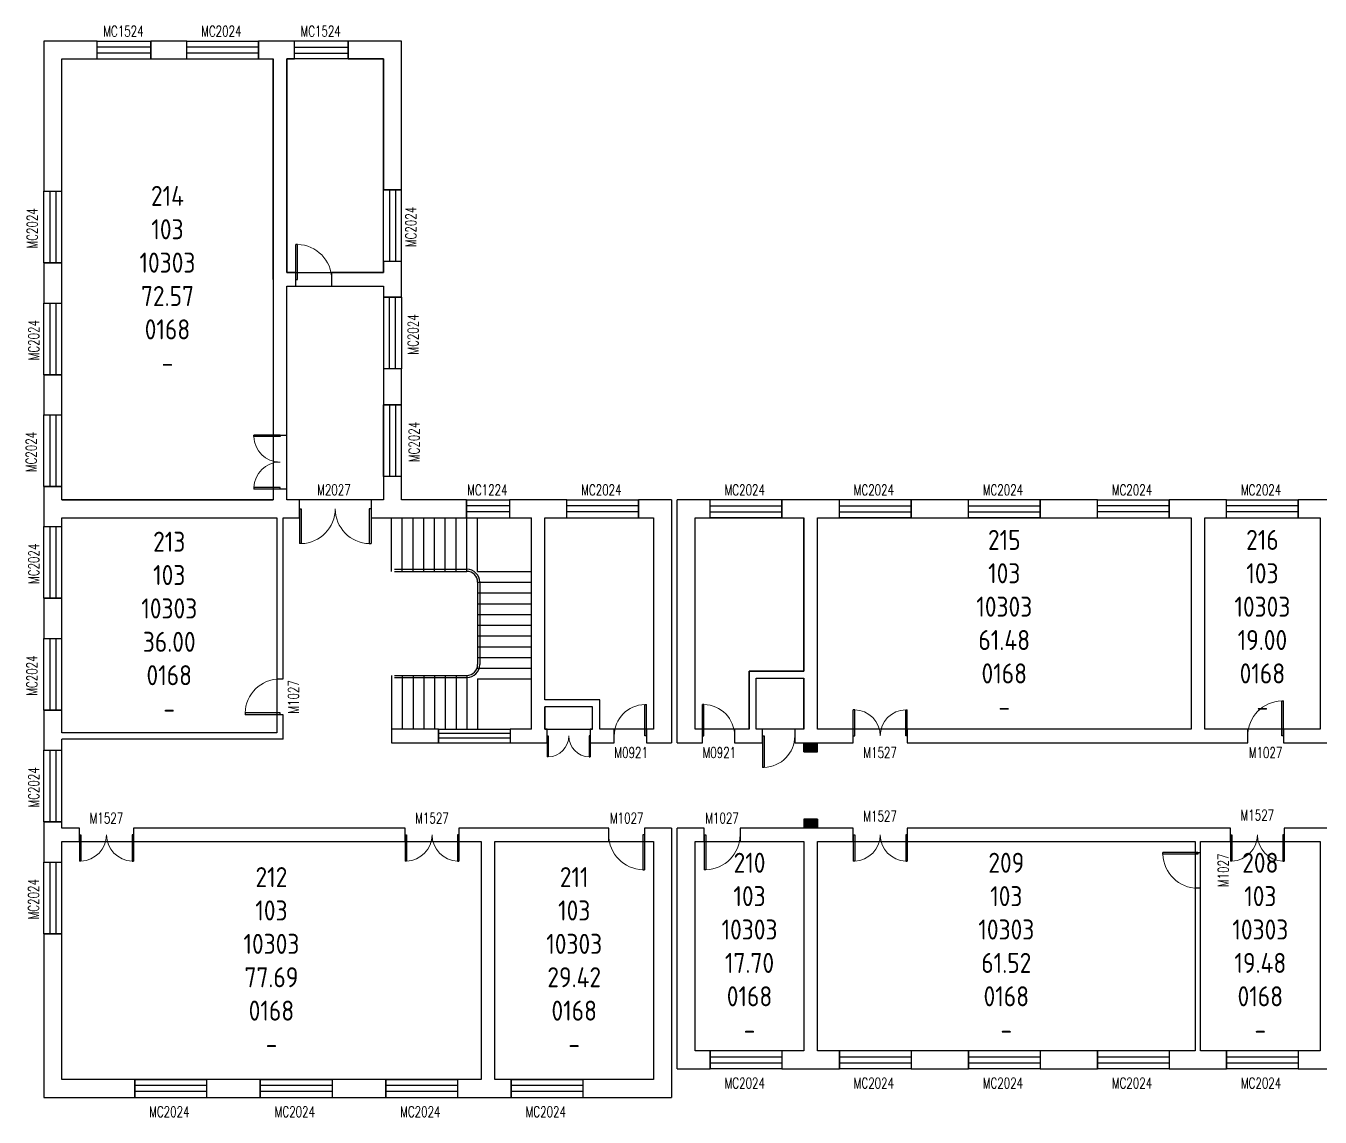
# Model space of a CAD drawing. Extents: x 250012 to 340609, y 151591 to 182043.
# Drawn here: x 250012 to 286111, y 151591 to 182043 of the extents above; entities that cross this region are included whole.
import ezdxf

# ---------------------------------------------------------------- set-up
doc = ezdxf.new("R2010")
doc.units = 0
doc.header["$LTSCALE"] = 1000
doc.header["$MEASUREMENT"] = 0
for name, color, linetype in [('body', 30, 'Continuous'), ('RM', 4, 'Continuous'), ('RM$', 5, 'Continuous'), ('RM$TXT', 5, 'Continuous')]:
    doc.layers.add(name, color=color, linetype=linetype)
doc.layers.get('0').freeze()
doc.styles.add('_TCH_WINDOW', font='SIMPLEX', dxfattribs={"height": 3.5, "bigfont": 'GBCBIG'})
doc.styles.add('HZ', font='gbenor.shx', dxfattribs={"bigfont": 'hztxt.shx'})

# ---------------------------------------------------------------- blocks, each defined once
blk = doc.blocks.new('$TCHSYS$WIN2D')
for p, q in [((-0.5, 0.5), (0.5, 0.5)), ((-0.5, 0.5), (-0.5, -0.5)), ((0.5, 0.5), (0.5, -0.5)), ((0.5, 0.167), (-0.5, 0.167)), ((0.5, -0.167), (-0.5, -0.167)), ((-0.5, -0.5), (0.5, -0.5))]:
    blk.add_line(p, q)
blk = doc.blocks.new('$DorLib2D$00000002')
for p, q in [((-0.5, 0), (-0.5, 0.4875)), ((-0.475, 0.4875), (-0.5, 0.4875)), ((-0.475, 0), (-0.475, 0.4875)), ((0.475, 0), (0.475, 0.4875)), ((0.475, 0.4875), (0.5, 0.4875)), ((0.5, 0), (0.5, 0.4875)), ((-0.5, 0), (-0.475, 0)), ((0.5, 0), (0.475, 0))]:
    blk.add_line(p, q)
at = {"lineweight": 13}
for centre, start, end in [((-0.4875, 0), 0, 88.53072), ((0.4875, 0), 91.46928, 180)]:
    blk.add_arc(centre, 0.4875, start, end, dxfattribs=at)
blk = doc.blocks.new('$DorLib2D$00000001')
for p, q in [((0.45, 0.975), (0.5, 0.975)), ((0.45, 0), (0.45, 0.975)), ((0.5, 0), (0.5, 0.975)), ((0.5, 0), (0.45, 0))]:
    blk.add_line(p, q)
at = {"lineweight": 13}
blk.add_arc((0.475, 0), 0.975, 91.4693, 180, dxfattribs=at)

msp = doc.modelspace()

# ---------------------------------------------------------------- hatches: boundary and pattern name
at = {"layer": 'body'}
for points in [[(272091, 161789), (272091, 162039), (271711, 162039), (271711, 161789)], [(271711, 159910), (271711, 159659), (272091, 159659), (272091, 159910)]]:
    msp.add_hatch(color=30, dxfattribs=at).paths.add_polyline_path(points)

# ---------------------------------------------------------------- linework, layer by layer
at = {"layer": 'body', "color": 30}
for p, q in [((252001, 181619), (250511, 181619)), ((250511, 181619), (250511, 177429)), ((252001, 181119), (252001, 181619)), ((254501, 181619), (253501, 181619)), ((253501, 181619), (253501, 181119)), ((254501, 181119), (254501, 181619)), ((257101, 181619), (256501, 181619)), ((256501, 181619), (256501, 181119)), ((257501, 181619), (257101, 181619)), ((257501, 181119), (257501, 181619)), ((260491, 181619), (259001, 181619)), ((259001, 181619), (259001, 181119)), ((260491, 177469), (260491, 181619)), ((251011, 181119), (252001, 181119)), ((251011, 177429), (251011, 181119)), ((253501, 181119), (254501, 181119)), ((256501, 181119), (256911, 181119)), ((256911, 174969), (256911, 181119)), ((257291, 181119), (257501, 181119)), ((257291, 175159), (257291, 181119)), ((259001, 181119), (259991, 181119)), ((259991, 181119), (259991, 177469)), ((250511, 177429), (251011, 177429)), ((259991, 177469), (260491, 177469)), ((260491, 175469), (259991, 175469)), ((259991, 175469), (259991, 175159)), ((260491, 174969), (260491, 175469)), ((251011, 175429), (250511, 175429)), ((250511, 175429), (250511, 174309)), ((251011, 174309), (251011, 175429)), ((257541, 175159), (257291, 175159)), ((257541, 174779), (257541, 175159)), ((259991, 175159), (258541, 175159)), ((258541, 175159), (258541, 174779)), ((256911, 174969), (256911, 170619)), ((257291, 170619), (257291, 174779)), ((257291, 174779), (257541, 174779)), ((258541, 174779), (259991, 174779)), ((259991, 174779), (259991, 174469)), ((260491, 174469), (260491, 174969)), ((259991, 174469), (260491, 174469)), ((250511, 174309), (251011, 174309)), ((251011, 172309), (250511, 172309)), ((250511, 172309), (250511, 171189)), ((251011, 171189), (251011, 172309)), ((259991, 172469), (259991, 171469)), ((260491, 172469), (259991, 172469)), ((260491, 171469), (260491, 172469)), ((259991, 171469), (260491, 171469)), ((250511, 171189), (251011, 171189)), ((256911, 170619), (257291, 170619)), ((260491, 169469), (259991, 169469)), ((259991, 169469), (259991, 168819)), ((260491, 168819), (260491, 169469)), ((251011, 169189), (250511, 169189)), ((250511, 169189), (250511, 168629)), ((251011, 168819), (251011, 169189)), ((257291, 169119), (256911, 169119)), ((256911, 169119), (256911, 168819)), ((257291, 168819), (257291, 169119)), ((250511, 168629), (250511, 168069)), ((251011, 168819), (256911, 168819)), ((257641, 168819), (257291, 168819)), ((257641, 168319), (257641, 168819)), ((259991, 168819), (259641, 168819)), ((259641, 168819), (259641, 168319)), ((262301, 168819), (260491, 168819)), ((262301, 168319), (262301, 168819)), ((264301, 168819), (263501, 168819)), ((263501, 168819), (263501, 168319)), ((265101, 168819), (264301, 168819)), ((265101, 168319), (265101, 168819)), ((268021, 168819), (267101, 168819)), ((267101, 168819), (267101, 168319)), ((268021, 168819), (268021, 162039)), ((268181, 162039), (268181, 168819)), ((269101, 168819), (268181, 168819)), ((269101, 168319), (269101, 168819)), ((271901, 168819), (271101, 168819)), ((271101, 168819), (271101, 168319)), ((272701, 168819), (271901, 168819)), ((272701, 168319), (272701, 168819)), ((276301, 168819), (274701, 168819)), ((274701, 168819), (274701, 168319)), ((276301, 168319), (276301, 168819)), ((279901, 168819), (278301, 168819)), ((278301, 168819), (278301, 168319)), ((279901, 168319), (279901, 168819)), ((282701, 168819), (281901, 168819)), ((281901, 168819), (281901, 168319)), ((283501, 168819), (282701, 168819)), ((283501, 168319), (283501, 168819)), ((286301, 168819), (285501, 168819)), ((285501, 168819), (285501, 168319)), ((251011, 168319), (257011, 168319)), ((251011, 168069), (251011, 168319)), ((257011, 168319), (257011, 163819)), ((257191, 168319), (257641, 168319)), ((257191, 163819), (257191, 168319)), ((259641, 168319), (260301, 168319)), ((260211, 166819), (260211, 168319)), ((260301, 168319), (262301, 168319)), ((260511, 166819), (260511, 168319)), ((260811, 166819), (260811, 168319)), ((261111, 166819), (261111, 168319)), ((261411, 166819), (261411, 168319)), ((261711, 166819), (261711, 168319)), ((262011, 166819), (262011, 168319)), ((262311, 166819), (262311, 168319)), ((262611, 166819), (262611, 168319)), ((263501, 168319), (264111, 168319)), ((264111, 163139), (264111, 168319)), ((264491, 168319), (265101, 168319)), ((264491, 163239), (264491, 168319)), ((267101, 168319), (267521, 168319)), ((267521, 168319), (267521, 162419)), ((268681, 162419), (268681, 168319)), ((268681, 168319), (269101, 168319)), ((271101, 168319), (271711, 168319)), ((271711, 164039), (271711, 168319)), ((272091, 163939), (272091, 168319)), ((272091, 168319), (272701, 168319)), ((274701, 168319), (276301, 168319)), ((278301, 168319), (279901, 168319)), ((281901, 168319), (282511, 168319)), ((282511, 168319), (282511, 162669)), ((282891, 168319), (283501, 168319)), ((282891, 162669), (282891, 168319)), ((285501, 168319), (286111, 168319)), ((286111, 168319), (286111, 162669)), ((250511, 168069), (251011, 168069)), ((260291, 166879), (262311, 166879)), ((260291, 166819), (262311, 166819)), ((262611, 166819), (264111, 166819)), ((262611, 166519), (262611, 164219)), ((262611, 166519), (264111, 166519)), ((262671, 166519), (262671, 164219)), ((251011, 166069), (250511, 166069)), ((250511, 166069), (250511, 164949)), ((251011, 164949), (251011, 166069)), ((262611, 166219), (264111, 166219)), ((262611, 165919), (264111, 165919)), ((262611, 165619), (264111, 165619)), ((262611, 165319), (264111, 165319)), ((262611, 165019), (264111, 165019)), ((250511, 164949), (251011, 164949)), ((262611, 164719), (264111, 164719)), ((262611, 164419), (264111, 164419)), ((260211, 163919), (260211, 162419)), ((260291, 163919), (262311, 163919)), ((260511, 163919), (260511, 162419)), ((260811, 163919), (260811, 162419)), ((261111, 163919), (261111, 162419)), ((261411, 163919), (261411, 162419)), ((261711, 163919), (261711, 162419)), ((262011, 163919), (262011, 162419)), ((262311, 163919), (262311, 162419)), ((262611, 164119), (264111, 164119)), ((270184, 162419), (270184, 164039)), ((270184, 164039), (271711, 164039)), ((272091, 162419), (272091, 163939)), ((257011, 163819), (257191, 163819)), ((260291, 163859), (262311, 163859)), ((262611, 163819), (264111, 163819)), ((262611, 163819), (262611, 162419)), ((270384, 162419), (270384, 163839)), ((270384, 163839), (271711, 163839)), ((271711, 162419), (271711, 163839)), ((266017, 163239), (264491, 163239)), ((266017, 162419), (266017, 163239)), ((251011, 162949), (250511, 162949)), ((250511, 162949), (250511, 162229)), ((251011, 162319), (251011, 162949)), ((257191, 162819), (257011, 162819)), ((257011, 162819), (257011, 162319)), ((257191, 162139), (257191, 162819)), ((264111, 162419), (264111, 163139)), ((264491, 162419), (264491, 163039)), ((265817, 163039), (264491, 163039)), ((265817, 162419), (265817, 163039)), ((282511, 162669), (282511, 162419)), ((282891, 162419), (282891, 162669)), ((286111, 162669), (286111, 162419)), ((250511, 162229), (250511, 161829)), ((257011, 162319), (251011, 162319)), ((257191, 162139), (251011, 162139)), ((251011, 161829), (251011, 162139)), ((261518, 162419), (260211, 162419)), ((260211, 162419), (260211, 162039)), ((261518, 162039), (261518, 162419)), ((264111, 162419), (263518, 162419)), ((263518, 162419), (263518, 162039)), ((264554, 162419), (264491, 162419)), ((264554, 162039), (264554, 162419)), ((265817, 162419), (265754, 162419)), ((265754, 162419), (265754, 162039)), ((266421, 162419), (266017, 162419)), ((266421, 162039), (266421, 162419)), ((267521, 162419), (267321, 162419)), ((267321, 162419), (267321, 162039)), ((268881, 162419), (268681, 162419)), ((268881, 162039), (268881, 162419)), ((270184, 162419), (269781, 162419)), ((269781, 162419), (269781, 162039)), ((270559, 162419), (270384, 162419)), ((270559, 162039), (270559, 162419)), ((271711, 162419), (271459, 162419)), ((271459, 162419), (271459, 162039)), ((273091, 162419), (272091, 162419)), ((273091, 162039), (273091, 162419)), ((282511, 162419), (274591, 162419)), ((274591, 162419), (274591, 162039)), ((284091, 162419), (282891, 162419)), ((284091, 162039), (284091, 162419)), ((286111, 162419), (285091, 162419)), ((285091, 162419), (285091, 162039)), ((250511, 161829), (251011, 161829)), ((260211, 162039), (261518, 162039)), ((263518, 162039), (264301, 162039)), ((264301, 162039), (264554, 162039)), ((265754, 162039), (265917, 162039)), ((265917, 162039), (266421, 162039)), ((267321, 162039), (268021, 162039)), ((268181, 162039), (268881, 162039)), ((269781, 162039), (270284, 162039)), ((270284, 162039), (270559, 162039)), ((271459, 162039), (271901, 162039)), ((271711, 161789), (271711, 162039)), ((271711, 162039), (272091, 162039)), ((271711, 161789), (272091, 161789)), ((271901, 162039), (273091, 162039)), ((272091, 161789), (272091, 162039)), ((274591, 162039), (282701, 162039)), ((282701, 162039), (284091, 162039)), ((285091, 162039), (286301, 162039)), ((251011, 159829), (250511, 159829)), ((250511, 159829), (250511, 159469)), ((251011, 159659), (251011, 159829)), ((251511, 159659), (251011, 159659)), ((251511, 159279), (251511, 159659)), ((260591, 159659), (253011, 159659)), ((253011, 159659), (253011, 159279)), ((260591, 159279), (260591, 159659)), ((262901, 159659), (262091, 159659)), ((262091, 159659), (262091, 159279)), ((266271, 159659), (262901, 159659)), ((266271, 159279), (266271, 159659)), ((268021, 159659), (267271, 159659)), ((267271, 159659), (267271, 159279)), ((268021, 159659), (268021, 152139)), ((268181, 152939), (268181, 159659)), ((268931, 159659), (268181, 159659)), ((268931, 159279), (268931, 159659)), ((271901, 159659), (269931, 159659)), ((269931, 159659), (269931, 159279)), ((271711, 159910), (271711, 159659)), ((272091, 159910), (271711, 159910)), ((272091, 159659), (271711, 159659)), ((273091, 159659), (271901, 159659)), ((272091, 159910), (272091, 159659)), ((273091, 159279), (273091, 159659)), ((282701, 159659), (274591, 159659)), ((274591, 159659), (274591, 159279)), ((283611, 159659), (282701, 159659)), ((283611, 159279), (283611, 159659)), ((286301, 159659), (285111, 159659)), ((285111, 159659), (285111, 159279)), ((250511, 159469), (250511, 158709)), ((251011, 159279), (251511, 159279)), ((251011, 158709), (251011, 159279)), ((253011, 159279), (260591, 159279)), ((262091, 159279), (262711, 159279)), ((262711, 159279), (262711, 158979)), ((263091, 159279), (266271, 159279)), ((263091, 158979), (263091, 159279)), ((267271, 159279), (267521, 159279)), ((267521, 159279), (267521, 152639)), ((268681, 153439), (268681, 159279)), ((268681, 159279), (268931, 159279)), ((269931, 159279), (271711, 159279)), ((271711, 159279), (271711, 158979)), ((272091, 158979), (272091, 159279)), ((272091, 159279), (273091, 159279)), ((274591, 159279), (282626, 159279)), ((282626, 159279), (282626, 158979)), ((282776, 158979), (282776, 159279)), ((282776, 159279), (283611, 159279)), ((285111, 159279), (286111, 159279)), ((286111, 159279), (286111, 158979)), ((262711, 158979), (262711, 152639)), ((263091, 152639), (263091, 158979)), ((271711, 158979), (271711, 153439)), ((272091, 153439), (272091, 158979)), ((282626, 158979), (282776, 158979)), ((286111, 158979), (286111, 153439)), ((250511, 158709), (251011, 158709)), ((282776, 157979), (282626, 157979)), ((282626, 157979), (282626, 153439)), ((282776, 153439), (282776, 157979)), ((251011, 156709), (250511, 156709)), ((250511, 156709), (250511, 152139)), ((251011, 152639), (251011, 156709)), ((269101, 153439), (268681, 153439)), ((269101, 152939), (269101, 153439)), ((271711, 153439), (271101, 153439)), ((271101, 153439), (271101, 152939)), ((272701, 153439), (272091, 153439)), ((272701, 152939), (272701, 153439)), ((276301, 153439), (274701, 153439)), ((274701, 153439), (274701, 152939)), ((276301, 152939), (276301, 153439)), ((279901, 153439), (278301, 153439)), ((278301, 153439), (278301, 152939)), ((279901, 152939), (279901, 153439)), ((282626, 153439), (281901, 153439)), ((281901, 153439), (281901, 152939)), ((283501, 153439), (282776, 153439)), ((283501, 152939), (283501, 153439)), ((286111, 153439), (285501, 153439)), ((285501, 153439), (285501, 152939)), ((268181, 152939), (269101, 152939)), ((271101, 152939), (271901, 152939)), ((271901, 152939), (272701, 152939)), ((274701, 152939), (276301, 152939)), ((278301, 152939), (279901, 152939)), ((281901, 152939), (282701, 152939)), ((282701, 152939), (283501, 152939)), ((285501, 152939), (286301, 152939)), ((253051, 152639), (251011, 152639)), ((253051, 152139), (253051, 152639)), ((256551, 152639), (255051, 152639)), ((255051, 152639), (255051, 152139)), ((256551, 152139), (256551, 152639)), ((260051, 152639), (258551, 152639)), ((258551, 152639), (258551, 152139)), ((260051, 152139), (260051, 152639)), ((262711, 152639), (262051, 152639)), ((262051, 152639), (262051, 152139)), ((263551, 152639), (263091, 152639)), ((263551, 152139), (263551, 152639)), ((267521, 152639), (265551, 152639)), ((265551, 152639), (265551, 152139)), ((250511, 152139), (253051, 152139)), ((255051, 152139), (256551, 152139)), ((258551, 152139), (260051, 152139)), ((262051, 152139), (262901, 152139)), ((262901, 152139), (263551, 152139)), ((265551, 152139), (268021, 152139))]:
    msp.add_line(p, q, dxfattribs=at)
for centre, radius, start, end in [((262311, 166519), 360, 0, 90), ((262311, 166519), 300, 0, 90), ((262311, 164219), 300, 270, 0), ((262311, 164219), 360, 270, 0)]:
    msp.add_arc(centre, radius, start, end, dxfattribs=at)
at = {"layer": 'RM'}
for points in [[(257291, 175159), (259991, 175159), (259991, 181119), (257291, 181119)], [(257291, 174779), (259991, 174779), (259991, 168819), (257291, 168819)], [(264491, 168319), (267521, 168319), (267521, 162419), (266017, 162419), (266017, 163239), (264491, 163239)], [(268681, 168319), (271711, 168319), (271711, 164039), (270184, 164039), (270184, 162419), (268681, 162419)], [(270384, 163839), (271711, 163839), (271711, 162419), (270384, 162419)], [(264491, 162419), (265817, 162419), (265817, 163039), (264491, 163039)]]:
    msp.add_lwpolyline(points, close=True, dxfattribs=at)
at = {"layer": 'RM$'}
for points in [[(251011, 181119), (256911, 181119), (256911, 168819), (251011, 168819)], [(251011, 168319), (257011, 168319), (257011, 162319), (251011, 162319)], [(272091, 168319), (282511, 168319), (282511, 162419), (272091, 162419)], [(282891, 168319), (286111, 168319), (286111, 162419), (282891, 162419)], [(251011, 159279), (262711, 159279), (262711, 152639), (251011, 152639)], [(263091, 159279), (267521, 159279), (267521, 152639), (263091, 152639)], [(268681, 159279), (271711, 159279), (271711, 153439), (268681, 153439)], [(272091, 159279), (282626, 159279), (282626, 153439), (272091, 153439)], [(282776, 159279), (286111, 159279), (286111, 153439), (282776, 153439)]]:
    msp.add_lwpolyline(points, close=True, dxfattribs=at)

# ---------------------------------------------------------------- block references
at = {"layer": 'body', "color": 30}
ref = msp.add_blockref('$TCHSYS$WIN2D', (252751, 181369), dxfattribs=dict(at, xscale=1500, yscale=-500, zscale=1500))
ref.add_attrib('A', 'MC1524', (252171, 181746), dxfattribs={"layer": '0', "height": 297.5, "style": '_TCH_WINDOW', "width": 0.705882})
ref = msp.add_blockref('$TCHSYS$WIN2D', (255501, 181369), dxfattribs=dict(at, xscale=2000, yscale=-500, zscale=2000))
ref.add_attrib('A', 'MC2024', (254901, 181746), dxfattribs={"layer": '0', "height": 297.5, "style": '_TCH_WINDOW', "width": 0.705882})
ref = msp.add_blockref('$TCHSYS$WIN2D', (258251, 181369), dxfattribs=dict(at, xscale=-1500, yscale=-500, zscale=-1500))
ref.add_attrib('A', 'MC1524', (257671, 181746), dxfattribs={"layer": '0', "height": 297.5, "style": '_TCH_WINDOW', "width": 0.705882})
ref = msp.add_blockref('$TCHSYS$WIN2D', (250761, 176429), dxfattribs=dict(at, xscale=2000, yscale=500, zscale=2000, rotation=90))
ref.add_attrib('A', 'MC2024', (250340, 175829), dxfattribs={"layer": '0', "height": 297.5, "rotation": 90, "style": '_TCH_WINDOW', "width": 0.705882})
ref = msp.add_blockref('$TCHSYS$WIN2D', (260241, 176469), dxfattribs=dict(at, xscale=-2000, yscale=500, zscale=-2000, rotation=270))
ref.add_attrib('A', 'MC2024', (260902, 175869), dxfattribs={"layer": '0', "height": 297.5, "rotation": 90, "style": '_TCH_WINDOW', "width": 0.705882})
for name, p, xscale, yscale, zscale, rotation in [('$DorLib2D$00000001', (258041, 174969), 1000, -1000, 1000, 180), ('$DorLib2D$00000002', (257101, 169869), 1500, 1500, 1500, 90), ('$DorLib2D$00000001', (271009, 162229), 900, 900, 900, 180)]:
    msp.add_blockref(name, p, dxfattribs=dict(at, xscale=xscale, yscale=yscale, zscale=zscale, rotation=rotation))
ref = msp.add_blockref('$TCHSYS$WIN2D', (260241, 173469), dxfattribs=dict(at, xscale=2000, yscale=500, zscale=2000, rotation=270))
ref.add_attrib('A', 'MC2024', (260960, 172869), dxfattribs={"layer": '0', "height": 297.5, "rotation": 90, "style": '_TCH_WINDOW', "width": 0.705882})
ref = msp.add_blockref('$TCHSYS$WIN2D', (250761, 173309), dxfattribs=dict(at, xscale=2000, yscale=500, zscale=2000, rotation=90))
ref.add_attrib('A', 'MC2024', (250380, 172709), dxfattribs={"layer": '0', "height": 297.5, "rotation": 90, "style": '_TCH_WINDOW', "width": 0.705882})
ref = msp.add_blockref('$TCHSYS$WIN2D', (260241, 170469), dxfattribs=dict(at, xscale=-2000, yscale=500, zscale=-2000, rotation=270))
ref.add_attrib('A', 'MC2024', (260987, 169869), dxfattribs={"layer": '0', "height": 297.5, "rotation": 90, "style": '_TCH_WINDOW', "width": 0.705882})
ref = msp.add_blockref('$TCHSYS$WIN2D', (250761, 170189), dxfattribs=dict(at, xscale=2000, yscale=500, zscale=2000, rotation=90))
ref.add_attrib('A', 'MC2024', (250310, 169589), dxfattribs={"layer": '0', "height": 297.5, "rotation": 90, "style": '_TCH_WINDOW', "width": 0.705882})
ref = msp.add_blockref('$DorLib2D$00000002', (258641, 168569), dxfattribs=dict(at, xscale=-2000, yscale=-2000, zscale=-2000))
ref.add_attrib('A', 'M2027', (258135, 168949), dxfattribs={"layer": '0', "height": 297.5, "style": '_TCH_WINDOW', "width": 0.705882})
ref = msp.add_blockref('$TCHSYS$WIN2D', (262901, 168569), dxfattribs=dict(at, xscale=1200, yscale=500, zscale=1200))
ref.add_attrib('A', 'MC1224', (262321, 168945), dxfattribs={"layer": '0', "height": 297.5, "style": '_TCH_WINDOW', "width": 0.705882})
ref = msp.add_blockref('$TCHSYS$WIN2D', (266101, 168569), dxfattribs=dict(at, xscale=2000, yscale=-500, zscale=2000, rotation=359.9999999999996))
ref.add_attrib('A', 'MC2024', (265501, 168946), dxfattribs={"layer": '0', "height": 297.5, "style": '_TCH_WINDOW', "width": 0.705882})
ref = msp.add_blockref('$TCHSYS$WIN2D', (270101, 168569), dxfattribs=dict(at, xscale=-2000, yscale=-500, zscale=-2000))
ref.add_attrib('A', 'MC2024', (269501, 168946), dxfattribs={"layer": '0', "height": 297.5, "style": '_TCH_WINDOW', "width": 0.705882})
ref = msp.add_blockref('$TCHSYS$WIN2D', (273701, 168569), dxfattribs=dict(at, xscale=-2000, yscale=-500, zscale=-2000))
ref.add_attrib('A', 'MC2024', (273101, 168946), dxfattribs={"layer": '0', "height": 297.5, "style": '_TCH_WINDOW', "width": 0.705882})
ref = msp.add_blockref('$TCHSYS$WIN2D', (277301, 168569), dxfattribs=dict(at, xscale=-2000, yscale=-500, zscale=-2000))
ref.add_attrib('A', 'MC2024', (276701, 168946), dxfattribs={"layer": '0', "height": 297.5, "style": '_TCH_WINDOW', "width": 0.705882})
ref = msp.add_blockref('$TCHSYS$WIN2D', (280901, 168569), dxfattribs=dict(at, xscale=2000, yscale=-500, zscale=2000))
ref.add_attrib('A', 'MC2024', (280301, 168946), dxfattribs={"layer": '0', "height": 297.5, "style": '_TCH_WINDOW', "width": 0.705882})
ref = msp.add_blockref('$TCHSYS$WIN2D', (284501, 168569), dxfattribs=dict(at, xscale=2000, yscale=-500, zscale=2000))
ref.add_attrib('A', 'MC2024', (283901, 168946), dxfattribs={"layer": '0', "height": 297.5, "style": '_TCH_WINDOW', "width": 0.705882})
ref = msp.add_blockref('$TCHSYS$WIN2D', (250761, 167069), dxfattribs=dict(at, xscale=2000, yscale=500, zscale=2000, rotation=90))
ref.add_attrib('A', 'MC2024', (250381, 166469), dxfattribs={"layer": '0', "height": 297.5, "rotation": 90, "style": '_TCH_WINDOW', "width": 0.705882})
ref = msp.add_blockref('$TCHSYS$WIN2D', (250761, 163949), dxfattribs=dict(at, xscale=2000, yscale=500, zscale=2000, rotation=90))
ref.add_attrib('A', 'MC2024', (250330, 163349), dxfattribs={"layer": '0', "height": 297.5, "rotation": 90, "style": '_TCH_WINDOW', "width": 0.705882})
ref = msp.add_blockref('$DorLib2D$00000001', (257101, 163319), dxfattribs=dict(at, xscale=1000, yscale=-1000, zscale=1000, rotation=270))
ref.add_attrib('A', 'M1027', (257624, 162849), dxfattribs={"layer": '0', "height": 297.5, "rotation": 90, "style": '_TCH_WINDOW', "width": 0.705882})
ref = msp.add_blockref('$DorLib2D$00000001', (284591, 162229), dxfattribs=dict(at, xscale=1000, yscale=1000, zscale=1000))
ref.add_attrib('A', 'M1027', (284121, 161616), dxfattribs={"layer": '0', "height": 297.5, "style": '_TCH_WINDOW', "width": 0.705882})
ref = msp.add_blockref('$DorLib2D$00000001', (266871, 162229), dxfattribs=dict(at, xscale=900, yscale=900, zscale=900))
ref.add_attrib('A', 'M0921', (266426, 161616), dxfattribs={"layer": '0', "height": 297.5, "style": '_TCH_WINDOW', "width": 0.705882})
ref = msp.add_blockref('$DorLib2D$00000001', (269331, 162229), dxfattribs=dict(at, xscale=-900, yscale=900, zscale=-900))
ref.add_attrib('A', 'M0921', (268886, 161616), dxfattribs={"layer": '0', "height": 297.5, "style": '_TCH_WINDOW', "width": 0.705882})
ref = msp.add_blockref('$DorLib2D$00000002', (273841, 162229), dxfattribs=dict(at, xscale=1500, yscale=1500, zscale=1500))
ref.add_attrib('A', 'M1527', (273371, 161616), dxfattribs={"layer": '0', "height": 297.5, "style": '_TCH_WINDOW', "width": 0.705882})
for name, p, xscale, yscale, zscale in [('$TCHSYS$WIN2D', (262518, 162229), 2000, 380, 2000), ('$DorLib2D$00000002', (265154, 162229), -1200, -1200, -1200)]:
    msp.add_blockref(name, p, dxfattribs=dict(at, xscale=xscale, yscale=yscale, zscale=zscale))
ref = msp.add_blockref('$TCHSYS$WIN2D', (250761, 160829), dxfattribs=dict(at, xscale=2000, yscale=500, zscale=2000, rotation=90))
ref.add_attrib('A', 'MC2024', (250380, 160229), dxfattribs={"layer": '0', "height": 297.5, "rotation": 90, "style": '_TCH_WINDOW', "width": 0.705882})
ref = msp.add_blockref('$DorLib2D$00000002', (252261, 159469), dxfattribs=dict(at, xscale=1500, yscale=-1500, zscale=1500))
ref.add_attrib('A', 'M1527', (251791, 159786), dxfattribs={"layer": '0', "height": 297.5, "style": '_TCH_WINDOW', "width": 0.705882})
ref = msp.add_blockref('$DorLib2D$00000002', (261341, 159469), dxfattribs=dict(at, xscale=-1500, yscale=-1500, zscale=-1500))
ref.add_attrib('A', 'M1527', (260871, 159786), dxfattribs={"layer": '0', "height": 297.5, "style": '_TCH_WINDOW', "width": 0.705882})
ref = msp.add_blockref('$DorLib2D$00000001', (266771, 159469), dxfattribs=dict(at, xscale=1000, yscale=-1000, zscale=1000))
ref.add_attrib('A', 'M1027', (266301, 159786), dxfattribs={"layer": '0', "height": 297.5, "style": '_TCH_WINDOW', "width": 0.705882})
ref = msp.add_blockref('$DorLib2D$00000001', (269431, 159469), dxfattribs=dict(at, xscale=-1000, yscale=-1000, zscale=-1000))
ref.add_attrib('A', 'M1027', (268961, 159786), dxfattribs={"layer": '0', "height": 297.5, "style": '_TCH_WINDOW', "width": 0.705882})
ref = msp.add_blockref('$DorLib2D$00000002', (273841, 159469), dxfattribs=dict(at, xscale=1500, yscale=-1500, zscale=1500, rotation=359.9999999999999))
ref.add_attrib('A', 'M1527', (273371, 159843), dxfattribs={"layer": '0', "height": 297.5, "style": '_TCH_WINDOW', "width": 0.705882})
ref = msp.add_blockref('$DorLib2D$00000002', (284361, 159469), dxfattribs=dict(at, xscale=1500, yscale=-1500, zscale=1500))
ref.add_attrib('A', 'M1527', (283891, 159870), dxfattribs={"layer": '0', "height": 297.5, "style": '_TCH_WINDOW', "width": 0.705882})
ref = msp.add_blockref('$DorLib2D$00000001', (282701, 158479), dxfattribs=dict(at, xscale=-1000, yscale=-1000, zscale=-1000, rotation=270))
ref.add_attrib('A', 'M1027', (283559, 158009), dxfattribs={"layer": '0', "height": 297.5, "rotation": 90, "style": '_TCH_WINDOW', "width": 0.705882})
ref = msp.add_blockref('$TCHSYS$WIN2D', (250761, 157709), dxfattribs=dict(at, xscale=2000, yscale=500, zscale=2000, rotation=90))
ref.add_attrib('A', 'MC2024', (250374, 157109), dxfattribs={"layer": '0', "height": 297.5, "rotation": 90, "style": '_TCH_WINDOW', "width": 0.705882})
ref = msp.add_blockref('$TCHSYS$WIN2D', (270101, 153189), dxfattribs=dict(at, xscale=2000, yscale=-500, zscale=2000, rotation=180))
ref.add_attrib('A', 'MC2024', (269501, 152391), dxfattribs={"layer": '0', "height": 297.5, "style": '_TCH_WINDOW', "width": 0.705882})
ref = msp.add_blockref('$TCHSYS$WIN2D', (273701, 153189), dxfattribs=dict(at, xscale=2000, yscale=-500, zscale=2000, rotation=180))
ref.add_attrib('A', 'MC2024', (273101, 152391), dxfattribs={"layer": '0', "height": 297.5, "style": '_TCH_WINDOW', "width": 0.705882})
ref = msp.add_blockref('$TCHSYS$WIN2D', (277301, 153189), dxfattribs=dict(at, xscale=2000, yscale=-500, zscale=2000, rotation=180))
ref.add_attrib('A', 'MC2024', (276701, 152391), dxfattribs={"layer": '0', "height": 297.5, "style": '_TCH_WINDOW', "width": 0.705882})
ref = msp.add_blockref('$TCHSYS$WIN2D', (280901, 153189), dxfattribs=dict(at, xscale=2000, yscale=-500, zscale=2000, rotation=180))
ref.add_attrib('A', 'MC2024', (280301, 152391), dxfattribs={"layer": '0', "height": 297.5, "style": '_TCH_WINDOW', "width": 0.705882})
ref = msp.add_blockref('$TCHSYS$WIN2D', (284501, 153189), dxfattribs=dict(at, xscale=2000, yscale=-500, zscale=2000, rotation=180))
ref.add_attrib('A', 'MC2024', (283901, 152391), dxfattribs={"layer": '0', "height": 297.5, "style": '_TCH_WINDOW', "width": 0.705882})
ref = msp.add_blockref('$TCHSYS$WIN2D', (254051, 152389), dxfattribs=dict(at, xscale=-2000, yscale=-500, zscale=-2000, rotation=180))
ref.add_attrib('A', 'MC2024', (253451, 151591), dxfattribs={"layer": '0', "height": 297.5, "style": '_TCH_WINDOW', "width": 0.705882})
ref = msp.add_blockref('$TCHSYS$WIN2D', (257551, 152389), dxfattribs=dict(at, xscale=-2000, yscale=-500, zscale=-2000, rotation=180))
ref.add_attrib('A', 'MC2024', (256951, 151591), dxfattribs={"layer": '0', "height": 297.5, "style": '_TCH_WINDOW', "width": 0.705882})
ref = msp.add_blockref('$TCHSYS$WIN2D', (261051, 152389), dxfattribs=dict(at, xscale=-2000, yscale=-500, zscale=-2000, rotation=180))
ref.add_attrib('A', 'MC2024', (260451, 151591), dxfattribs={"layer": '0', "height": 297.5, "style": '_TCH_WINDOW', "width": 0.705882})
ref = msp.add_blockref('$TCHSYS$WIN2D', (264551, 152389), dxfattribs=dict(at, xscale=-2000, yscale=-500, zscale=-2000, rotation=180))
ref.add_attrib('A', 'MC2024', (263951, 151591), dxfattribs={"layer": '0', "height": 297.5, "style": '_TCH_WINDOW', "width": 0.705882})

# ---------------------------------------------------------------- texts
at = {"layer": 'RM$TXT', "char_height": 558.8, "attachment_point": 8, "style": 'HZ'}
for s, insert in [('214^M^J103^M^J10303^M^J72.57^M^J0168^M^J-^M^J', (253961, 172362)), ('213^M^J103^M^J10303^M^J36.00^M^J0168^M^J-^M^J', (254011, 162712)), ('215^M^J103^M^J10303^M^J61.48^M^J0168^M^J-^M^J', (277301, 162762)), ('216^M^J103^M^J10303^M^J19.00^M^J0168^M^J-^M^J', (284501, 162762)), ('210^M^J103^M^J10303^M^J17.70^M^J0168^M^J-^M^J', (270196, 153752)), ('209^M^J103^M^J10303^M^J61.52^M^J0168^M^J-^M^J', (277358, 153752)), ('208^M^J103^M^J10303^M^J19.48^M^J0168^M^J-^M^J', (284443, 153752)), ('212^M^J103^M^J10303^M^J77.69^M^J0168^M^J-^M^J', (256861, 153352)), ('211^M^J103^M^J10303^M^J29.42^M^J0168^M^J-^M^J', (265306, 153352))]:
    msp.add_mtext(s, dxfattribs=dict(at, insert=insert))

doc.saveas('drawing.dxf')
